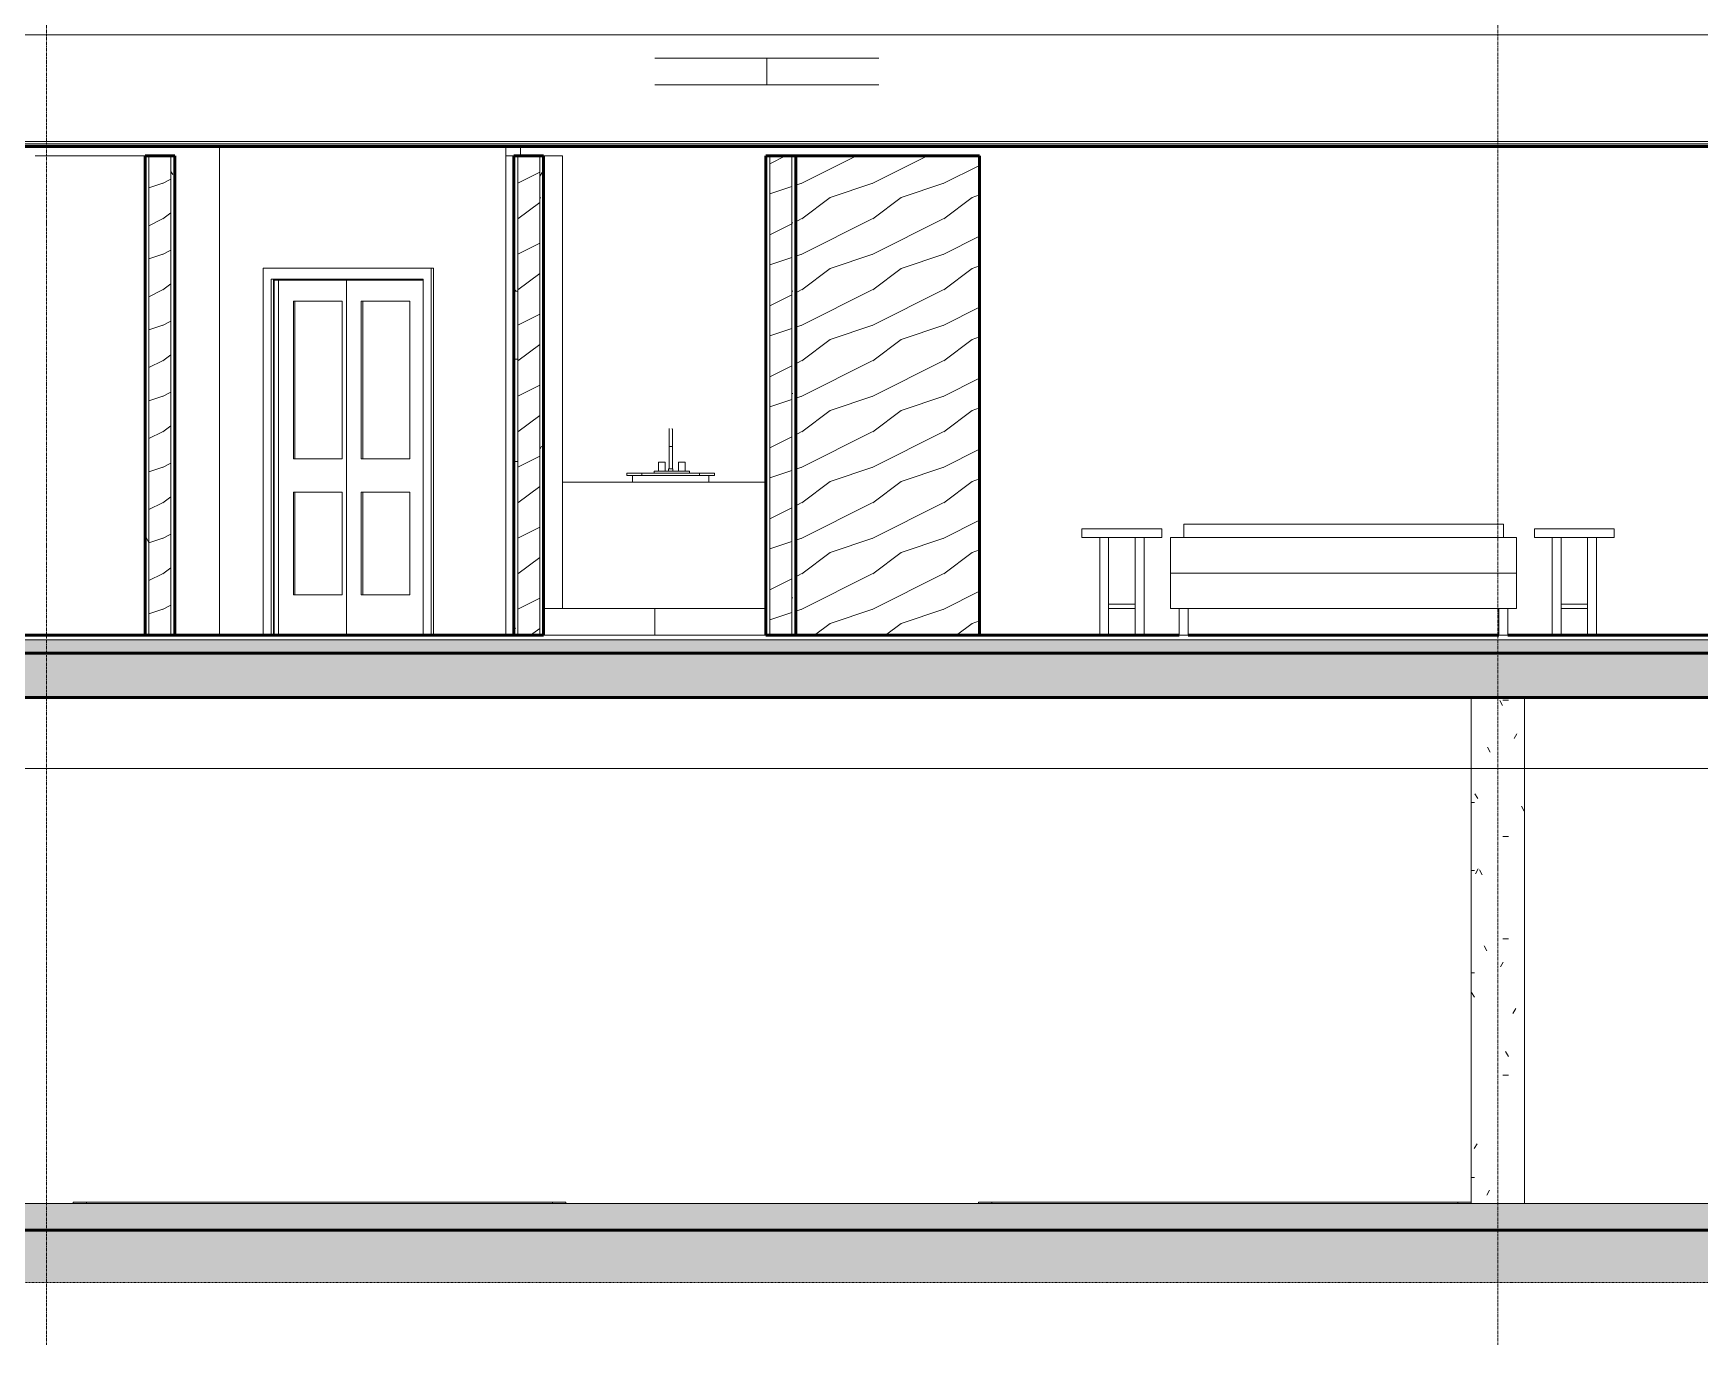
# Model space of a CAD drawing. Header units: inches. Extents: x -4169 to 1833, y -300 to 585.
# Drawn here: x -2503.3 to -2127.9, y -159.8 to 135.6 of the extents above; entities that cross this region are included whole.
import ezdxf

# ---------------------------------------------------------------- set-up
doc = ezdxf.new("R2010")
doc.units = ezdxf.units.IN
doc.header["$MEASUREMENT"] = 0
doc.linetypes.add('Aligning Line 1_8_', pattern=[0.25, 0.125, -0.125])
doc.linetypes.add('Grid Line 1_2_', pattern=[0.875, 0.5, -0.125, 0.125, -0.125])
for name, color, linetype, lineweight in [('0-1', 7, 'Continuous', 5), ('0-4', 7, 'Continuous', 9), ('0-6', 10, 'Continuous', 13), ('A-DOOR-3', 7, 'Continuous', 9), ('A-DOOR-FRAM-1', 7, 'Continuous', 9), ('A-FLOR-2', 192, 'Continuous', 50), ('A-FLOR-LEVL-1', 51, 'Grid Line 1_2_', 9), ('A-FLOR-MCUT', 51, 'Continuous', 13), ('A-FLOR-PATT-1', 8, 'Continuous', 9), ('A-GENM-2', 7, 'Continuous', 9), ('A-WALL-1', 250, 'Continuous', 50), ('A-WALL-2', 10, 'Continuous', 13), ('A-WALL-PATT-1', 7, 'Continuous', 9), ('A-WALL-PATT-2', 253, 'Continuous', 9), ('C-BLDG-PADS-1', 253, 'Continuous', 9), ('C-BLDG-PADS-2', 10, 'Continuous', 13), ('C-TOPO', 7, 'Continuous', 9), ('C-TOPO-1', 250, 'Continuous', 50), ('G-ANNO-SYMB', 111, 'Aligning Line 1_8_', 9), ('G-ANNO-SYMB-2', 147, 'Aligning Line 1_8_', 9), ('I-FURN-1', 7, 'Continuous', 9), ('I-WALL-2', 10, 'Continuous', 13), ('P-SANR-FIXT-1', 7, 'Continuous', 9), ('Q-CASE-1', 7, 'Continuous', 9), ('S-COLS', 52, 'Continuous', 9), ('S-GRID-1', 1, 'Grid Line 1_2_', 9)]:
    doc.layers.add(name, color=color, linetype=linetype, lineweight=lineweight)
pattern_1 = [(0, (-3769.654, 146.633), (30.72, 7.68), [1.267, -21.773, 1.267, -21.773, -122.88]), (0, (-3769.654, 146.633), (30.72, 7.68), [-46.08, 1.267, -44.813, 1.267, -21.773, -53.76]), (0, (-3769.654, 146.633), (30.72, 7.68), [-115.2, 1.267, -14.093, 1.267, -37.133]), (120, (-3758.134, 150.473), (-22.011075, 22.7643), [1.267, -21.773, 1.267, -21.773, -122.88]), (120, (-3758.134, 150.473), (-22.011075, 22.7643), [-46.08, 1.267, -44.813, 1.267, -21.773, -53.76]), (120, (-3758.134, 150.473), (-22.011075, 22.7643), [-115.2, 1.267, -14.093, 1.267, -37.133]), (240, (-3754.294, 165.833), (-8.708925, -30.4443), [1.267, -21.773, 1.267, -21.773, -122.88]), (240, (-3754.294, 165.833), (-8.708925, -30.4443), [-46.08, 1.267, -44.813, 1.267, -21.773, -53.76]), (240, (-3754.294, 165.833), (-8.708925, -30.4443), [-115.2, 1.267, -14.093, 1.267, -37.133])]
pattern_2 = [(216.87, (-3763.257, 162.627), (47.980943, 31.987086), [7.997, -71.971]), (206.565, (-3753.661, 157.829), (-15.993714, -15.994133), [17.881, -17.881]), (198.435, (-3753.661, 149.832), (-31.98674, -15.99388), [10.115, -40.461])]
pattern_3 = [(50, (-3769.654, 146.633), (27.5427, -2.40992), [2.88, -31.68]), (355, (-3769.654, 146.633), (-5.32784, 28.88427), [2.304, -25.344]), (100.451, (-3767.36, 146.432), (22.2153, 26.47393), [2.448, -26.924]), (46.184, (-3769.654, 154.313), (40.9819, -6.3564), [4.32, -47.52]), (96.636, (-3766.24, 153.784), (35.89075, 37.4062), [3.671, -40.386]), (351.184, (-3769.654, 154.313), (35.891, 37.4062), [3.456, -38.016]), (21, (-3765.814, 152.393), (22.92104, -15.46073), [2.88, -31.68]), (326, (-3765.814, 152.393), (9.34353, 27.84574), [2.304, -25.344]), (71.451, (-3763.904, 151.105), (32.26477, 12.38442), [2.448, -26.924]), (37.5, (-3769.654, 146.633), (0.466855, 12.782707), [1.267, -23.77, 1.267, -24.461, -25.44]), (37.5, (-3769.654, 146.633), (0.466855, 12.782707), [-50.765, 1.267, -24.173]), (7.5, (-3769.654, 146.633), (10.10159, 15.14509), [1.267, -13.402, 1.267, -23.194, -9.696]), (7.5, (-3769.654, 146.633), (10.10159, 15.14509), [-39.13, 1.267, -8.429]), (327.5, (-3778.217, 146.633), (20.49916, -0.86578), [1.267, -8.333, 1.267, -28.685, -39.744]), (327.5, (-3778.217, 146.633), (20.49916, -0.86578), [-39.552, 1.267, -38.477]), (317.5, (-3782.057, 146.633), (22.39478, 3.84429), [1.267, -11.213, 1.267, -18.624, -28.224]), (317.5, (-3782.057, 146.633), (22.39478, 3.84429), [-32.371, 1.267, -26.957])]

# ---------------------------------------------------------------- blocks, each defined once
blk = doc.blocks.new('CTR - 2nd Phase_rvt-1-BUILDING SECTION - NORTH_SOUTH THRU PARKING RAMP - LOOKING WEST')
at = {"layer": 'A-FLOR-LEVL-1'}
for p, q in [((-4168.71, 0), (-1814.21, 0)), ((-4168.71, -30), (-1814.21, -30)), ((-4168.71, -128), (-1814.21, -128))]:
    blk.add_line(p, q, dxfattribs=at)
blk = doc.blocks.new('FOLDING_SLIDING CLOSET - 48_ x 80_-1372832-BUILDING SECTION - NORTH_SOUTH THRU PARKING RAMP - LOOKING WEST')
at = {"layer": 'A-DOOR-3'}
for p, q in [((-2451.51, 82.75), (-2451.51, 0)), ((-2413.68, 82.75), (-2451.51, 82.75)), ((-2413.68, 82.75), (-2413.15, 82.75)), ((-2413.68, 0), (-2413.68, 82.75)), ((-2413.15, 82.75), (-2413.15, 0)), ((-2449.74, 80.25), (-2449.74, 0)), ((-2449.74, 80.25), (-2415.45, 80.25)), ((-2449.21, 0), (-2449.21, 80.25)), ((-2448.06, 80), (-2448.06, 0)), ((-2415.44, 80), (-2432.77, 80)), ((-2432.77, 80), (-2432.77, 0)), ((-2415.45, 80.25), (-2415.45, 0)), ((-2444.7, 39.75), (-2444.7, 75.31)), ((-2444.7, 75.31), (-2433.74, 75.31)), ((-2444.38, 75.31), (-2444.38, 39.75)), ((-2433.74, 75.31), (-2433.74, 39.75)), ((-2429.41, 39.75), (-2429.41, 75.31)), ((-2429.41, 75.31), (-2418.45, 75.31)), ((-2429.09, 75.31), (-2429.09, 39.75)), ((-2418.45, 75.31), (-2418.45, 39.75)), ((-2433.74, 39.75), (-2444.7, 39.75)), ((-2418.45, 39.75), (-2429.41, 39.75)), ((-2444.7, 9.12), (-2444.7, 32.25)), ((-2444.7, 32.25), (-2433.74, 32.25)), ((-2444.38, 32.25), (-2444.38, 9.12)), ((-2433.74, 32.25), (-2433.74, 9.12)), ((-2429.41, 9.12), (-2429.41, 32.25)), ((-2429.41, 32.25), (-2418.45, 32.25)), ((-2429.09, 32.25), (-2429.09, 9.12)), ((-2418.45, 32.25), (-2418.45, 9.12)), ((-2433.74, 9.12), (-2444.7, 9.12)), ((-2418.45, 9.12), (-2429.41, 9.12))]:
    blk.add_line(p, q, dxfattribs=at)
at = {"layer": 'A-DOOR-FRAM-1'}
for q in [(-2449.04, 0), (-2415.44, 80)]:
    blk.add_line((-2449.04, 80), q, dxfattribs=at)
blk = doc.blocks.new('M_Sink Vanity-Square - 500 x 440mm-1372835-BUILDING SECTION - NORTH_SOUTH THRU PARKING RAMP - LOOKING WEST')
at = {"layer": 'P-SANR-FIXT-1'}
for p, q in [((-2616.13, 46.39), (-2616.13, 46.4)), ((-2616.13, 45.19), (-2616.13, 37.5)), ((-2615.38, 46.41), (-2615.38, 46.39)), ((-2615.38, 37.5), (-2615.38, 45.19)), ((-2616.13, 43.87), (-2616.13, 42.5)), ((-2615.75, 42.5), (-2616.12, 42.5)), ((-2615.39, 42.5), (-2615.75, 42.5)), ((-2615.38, 42.5), (-2615.38, 43.87)), ((-2618.5, 39), (-2618.5, 36.99)), ((-2618.5, 39), (-2617, 39)), ((-2617, 36.99), (-2617, 39)), ((-2614, 39), (-2614, 36.99)), ((-2614, 39), (-2612.5, 39)), ((-2612.5, 36.99), (-2612.5, 39)), ((-2625.63, 36.5), (-2625.63, 36)), ((-2625.6, 36.5), (-2622.28, 36.5)), ((-2625.6, 36.5), (-2625.6, 36)), ((-2622.28, 36), (-2625.6, 36)), ((-2624.35, 36), (-2624.35, 34.5)), ((-2622.28, 36.5), (-2609.23, 36.5)), ((-2622.28, 36.5), (-2622.28, 36)), ((-2609.23, 36), (-2622.28, 36)), ((-2619.5, 36.99), (-2619.5, 36.5)), ((-2619.49, 36.99), (-2618.75, 36.99)), ((-2618.75, 36.99), (-2617.75, 36.99)), ((-2617.75, 36.99), (-2613.25, 36.99)), ((-2616.25, 37.5), (-2616.25, 36.99)), ((-2616.25, 37.5), (-2615.25, 37.5)), ((-2615.25, 36.99), (-2615.25, 37.5)), ((-2613.25, 36.99), (-2612.25, 36.99)), ((-2612.25, 36.99), (-2611.52, 36.99)), ((-2611.5, 36.5), (-2611.5, 36.99)), ((-2609.23, 36.5), (-2605.91, 36.5)), ((-2609.23, 36), (-2609.23, 36.5)), ((-2605.91, 36), (-2609.23, 36)), ((-2607.16, 34.5), (-2607.16, 36)), ((-2605.91, 36.5), (-2605.91, 36)), ((-2605.88, 36), (-2605.88, 36.5))]:
    blk.add_line(p, q, dxfattribs=at)
at = {"layer": 'P-SANR-FIXT-1', "flags": 128}
for points in [[(-2616.13, 46.37), (-2616.13, 46.37), (-2616.13, 46.37), (-2616.13, 46.36), (-2616.13, 46.34), (-2616.13, 46.33), (-2616.13, 46.3), (-2616.13, 46.28), (-2616.13, 46.25), (-2616.13, 46.21), (-2616.13, 46.18), (-2616.13, 46.14), (-2616.13, 46.09), (-2616.13, 46.04), (-2616.13, 45.99), (-2616.13, 45.94), (-2616.13, 45.88), (-2616.13, 45.82), (-2616.13, 45.75), (-2616.13, 45.69), (-2616.13, 45.62), (-2616.13, 45.54), (-2616.13, 45.47), (-2616.13, 45.39), (-2616.13, 45.31), (-2616.13, 45.23), (-2616.13, 45.14), (-2616.13, 45.05), (-2616.13, 44.96), (-2616.13, 44.87), (-2616.13, 44.78), (-2616.13, 44.69), (-2616.13, 44.59), (-2616.13, 44.5), (-2616.13, 44.4), (-2616.13, 44.3), (-2616.13, 44.2), (-2616.13, 44.1), (-2616.13, 44), (-2616.13, 43.9), (-2616.13, 43.87)], [(-2616.13, 45.19), (-2616.13, 45.23), (-2616.13, 45.28), (-2616.13, 45.33), (-2616.13, 45.38), (-2616.13, 45.42), (-2616.13, 45.47), (-2616.13, 45.52), (-2616.13, 45.56), (-2616.13, 45.61), (-2616.13, 45.65), (-2616.13, 45.69), (-2616.13, 45.74), (-2616.13, 45.78), (-2616.13, 45.82), (-2616.13, 45.86), (-2616.13, 45.9), (-2616.13, 45.93), (-2616.13, 45.97), (-2616.13, 46.01), (-2616.13, 46.04), (-2616.13, 46.07), (-2616.13, 46.1), (-2616.13, 46.13), (-2616.13, 46.16)], [(-2616.12, 46.43), (-2616.12, 46.45), (-2616.12, 46.46), (-2616.11, 46.48), (-2616.11, 46.49), (-2616.11, 46.51), (-2616.1, 46.52), (-2616.09, 46.53), (-2616.09, 46.55), (-2616.08, 46.56), (-2616.07, 46.57)], [(-2615.44, 46.58), (-2615.43, 46.56), (-2615.42, 46.55), (-2615.42, 46.54), (-2615.41, 46.52), (-2615.4, 46.51), (-2615.4, 46.5), (-2615.39, 46.48), (-2615.39, 46.47), (-2615.39, 46.45), (-2615.38, 46.44), (-2615.38, 46.42)], [(-2615.38, 43.87), (-2615.38, 43.97), (-2615.38, 44.07), (-2615.38, 44.17), (-2615.38, 44.27), (-2615.38, 44.37), (-2615.38, 44.47), (-2615.38, 44.57), (-2615.38, 44.66), (-2615.38, 44.76), (-2615.38, 44.85), (-2615.38, 44.94), (-2615.38, 45.03), (-2615.38, 45.12), (-2615.38, 45.2), (-2615.38, 45.29), (-2615.38, 45.37), (-2615.38, 45.45), (-2615.38, 45.52), (-2615.38, 45.6), (-2615.38, 45.67), (-2615.38, 45.74), (-2615.38, 45.8), (-2615.38, 45.86), (-2615.38, 45.92), (-2615.38, 45.98), (-2615.38, 46.03), (-2615.38, 46.08), (-2615.38, 46.13), (-2615.38, 46.17), (-2615.38, 46.21), (-2615.38, 46.24), (-2615.38, 46.27), (-2615.38, 46.3), (-2615.38, 46.32), (-2615.38, 46.34), (-2615.38, 46.35), (-2615.38, 46.36), (-2615.38, 46.37), (-2615.38, 46.37), (-2615.38, 46.37)], [(-2615.38, 46.14), (-2615.38, 46.11), (-2615.38, 46.08), (-2615.38, 46.05), (-2615.38, 46.01), (-2615.38, 45.98), (-2615.38, 45.94), (-2615.38, 45.91), (-2615.38, 45.87), (-2615.38, 45.83), (-2615.38, 45.79), (-2615.38, 45.75), (-2615.38, 45.7), (-2615.38, 45.66), (-2615.38, 45.62), (-2615.38, 45.57), (-2615.38, 45.53), (-2615.38, 45.48), (-2615.38, 45.44), (-2615.38, 45.39), (-2615.38, 45.34), (-2615.38, 45.3), (-2615.38, 45.25), (-2615.38, 45.2), (-2615.38, 45.19)]]:
    blk.add_lwpolyline(points, dxfattribs=at)
blk = doc.blocks.new('OD_CW_Base Cabinet - OD_CW_Base Cabinet-1867076-BUILDING SECTION - NORTH_SOUTH THRU PARKING RAMP - LOOKING WEST')
at = {"layer": 'Q-CASE-1'}
blk.add_line((-2338.26, 34.5), (-2384.06, 34.5), dxfattribs=at)
blk = doc.blocks.new('Shower Base-Corner - 38_ x 38_-1684365-BUILDING SECTION - NORTH_SOUTH THRU PARKING RAMP - LOOKING WEST')
at = {"layer": 'P-SANR-FIXT-1'}
for p, q in [((-2388.34, 6), (-2363.3, 6)), ((-2363.3, 6), (-2338.26, 6)), ((-2363.3, 6), (-2363.3, 0)), ((-2363.3, 0), (-2388.34, 0)), ((-2338.26, 0), (-2363.3, 0))]:
    blk.add_line(p, q, dxfattribs=at)
blk = doc.blocks.new('Bed-Standard - King 78_ x 80_-1242963-BUILDING SECTION - NORTH_SOUTH THRU PARKING RAMP - LOOKING WEST')
at = {"layer": 'I-FURN-1'}
for p, q in [((-2172.1, 25), (-2244.1, 25)), ((-2244.1, 24), (-2244.1, 25)), ((-2244.1, 22), (-2244.1, 24)), ((-2172.1, 25), (-2172.1, 24)), ((-2172.1, 24), (-2172.1, 22)), ((-2247.1, 22), (-2247.1, 14)), ((-2247.1, 22), (-2246.1, 22)), ((-2246.1, 22), (-2170.1, 22)), ((-2170.1, 22), (-2169.1, 22)), ((-2169.1, 14), (-2169.1, 22)), ((-2247.1, 14), (-2247.1, 6)), ((-2247.1, 14), (-2246.1, 14)), ((-2246.1, 14), (-2247.1, 14)), ((-2246.1, 14), (-2170.1, 14)), ((-2170.1, 14), (-2246.1, 14)), ((-2170.1, 14), (-2169.1, 14)), ((-2169.1, 14), (-2170.1, 14)), ((-2169.1, 6), (-2169.1, 14)), ((-2246.1, 6), (-2247.1, 6)), ((-2170.1, 6), (-2246.1, 6)), ((-2245.1, 6), (-2245.1, 0)), ((-2243.1, 0), (-2243.1, 6)), ((-2173.1, 6), (-2173.1, 0)), ((-2171.1, 0), (-2171.1, 6)), ((-2169.1, 6), (-2170.1, 6)), ((-2243.1, 0), (-2245.1, 0)), ((-2171.1, 0), (-2173.1, 0))]:
    blk.add_line(p, q, dxfattribs=at)
blk = doc.blocks.new('Table-Night Stand - 18_ x 18_ x 24_-1352623-BUILDING SECTION - NORTH_SOUTH THRU PARKING RAMP - LOOKING WEST')
at = {"layer": 'I-FURN-1'}
for p, q in [((-2165.1, 24), (-2147.1, 24)), ((-2165.1, 22), (-2165.1, 24)), ((-2147.1, 24), (-2147.1, 22)), ((-2147.1, 22), (-2165.1, 22)), ((-2161.1, 0), (-2161.1, 22)), ((-2159.1, 0), (-2159.1, 22)), ((-2153.1, 0), (-2153.1, 22)), ((-2151.1, 0), (-2151.1, 22)), ((-2159.1, 7), (-2153.1, 7)), ((-2159.1, 6), (-2159.1, 7)), ((-2153.1, 6), (-2159.1, 6)), ((-2153.1, 6), (-2153.1, 7))]:
    blk.add_line(p, q, dxfattribs=at)
blk = doc.blocks.new('Shower Base-Corner - 38_ x 38_-V22-BUILDING SECTION - NORTH_SOUTH THRU PARKING RAMP - LOOKING WEST')
at = {"layer": 'P-SANR-FIXT-1'}
for p, q in [((-2363.3, 262), (-2338.07, 262)), ((-2338.07, 262), (-2312.84, 262)), ((-2338.07, 262), (-2338.07, 256)), ((-2338.07, 256), (-2363.3, 256)), ((-2312.84, 256), (-2338.07, 256))]:
    blk.add_line(p, q, dxfattribs=at)
blk = doc.blocks.new('CTR - 1st Phase - Unit Layouts_rvt-1-BUILDING SECTION - NORTH_SOUTH THRU PARKING RAMP - LOOKING WEST')
at = {"layer": 'A-WALL-PATT-1'}
h = blk.add_hatch(dxfattribs=at)
h.set_pattern_fill('FP_1', color=256, style=0, pattern_type=2)
h.set_pattern_definition(pattern_1)
h.paths.add_polyline_path([(-2477.25, 0), (-2477.25, 108), (-2478.14, 108), (-2478.14, 0)], flags=0)
h = blk.add_hatch(dxfattribs=at)
h.set_pattern_fill('FP_1', color=256, style=0, pattern_type=2)
h.set_pattern_definition(pattern_1)
h.paths.add_polyline_path([(-2471.42, 0), (-2471.42, 108), (-2472.3, 108), (-2472.3, 0)], flags=0)
h = blk.add_hatch(dxfattribs=at)
h.set_pattern_fill('FP_1', color=256, style=0, pattern_type=2)
h.set_pattern_definition(pattern_1)
h.paths.add_polyline_path([(-2395.05, 0), (-2394.17, 0), (-2394.17, 108), (-2395.05, 108), (-2395.05, 1.28)], flags=0)
h = blk.add_hatch(dxfattribs=at)
h.set_pattern_fill('FP_1', color=256, style=0, pattern_type=2)
h.set_pattern_definition(pattern_1)
h.paths.add_polyline_path([(-2389.22, 0), (-2388.34, 0), (-2388.34, 108), (-2389.22, 108), (-2389.22, 1.28)], flags=0)
h = blk.add_hatch(dxfattribs=at)
h.set_pattern_fill('FP_1', color=256, style=0, pattern_type=2)
h.set_pattern_definition(pattern_1)
h.paths.add_polyline_path([(-2332.42, 0), (-2331.54, 0), (-2331.54, 108), (-2332.42, 108), (-2332.42, 1.28)], flags=0)
at = {"layer": 'A-WALL-PATT-2'}
h = blk.add_hatch(dxfattribs=at)
h.set_pattern_fill('FP_3', color=256, style=0, pattern_type=2)
h.set_pattern_definition(pattern_2)
h.paths.add_polyline_path([(-2472.3, 0), (-2472.3, 108), (-2477.25, 108), (-2477.25, 0)], flags=0)
h = blk.add_hatch(dxfattribs=at)
h.set_pattern_fill('FP_3', color=256, style=0, pattern_type=2)
h.set_pattern_definition(pattern_2)
h.paths.add_polyline_path([(-2394.17, 0), (-2389.22, 0), (-2389.22, 108), (-2394.17, 108), (-2394.17, 1.28)], flags=0)
h = blk.add_hatch(dxfattribs=at)
h.set_pattern_fill('FP_3', color=256, style=0, pattern_type=2)
h.set_pattern_definition(pattern_2)
h.paths.add_polyline_path([(-2337.37, 0), (-2332.42, 0), (-2332.42, 108), (-2337.37, 108), (-2337.37, 1.28)], flags=0)
h = blk.add_hatch(dxfattribs=at)
h.set_pattern_fill('FP_3', color=256, style=0, pattern_type=2)
h.set_pattern_definition(pattern_2)
h.paths.add_polyline_path([(-2316.15, 0), (-2290.11, 0), (-2290.11, 108), (-2331.54, 108), (-2331.54, 0)], flags=0)
at = {"layer": 'A-WALL-1'}
for p, q in [((-2478.14, 108), (-2478.14, 0)), ((-2471.42, 108), (-2478.14, 108)), ((-2471.42, 0), (-2471.42, 108)), ((-2395.05, 108), (-2395.05, 0)), ((-2388.34, 108), (-2395.05, 108)), ((-2388.34, 0), (-2388.34, 108)), ((-2331.54, 108), (-2338.26, 108)), ((-2338.26, 108), (-2338.26, 0)), ((-2331.54, 0), (-2331.54, 108)), ((-2290.11, 108), (-2331.54, 108)), ((-2331.54, 108), (-2331.54, 0)), ((-2290.11, 0), (-2290.11, 108)), ((-2478.14, 0), (-2471.42, 0)), ((-2395.05, 0), (-2388.34, 0)), ((-2338.26, 0), (-2331.54, 0)), ((-2331.54, 0), (-2290.11, 0))]:
    blk.add_line(p, q, dxfattribs=at)
at = {"layer": 'A-WALL-2'}
for p, q in [((-2461.32, 110.12), (-2461.32, 0)), ((-2396.88, 0), (-2396.88, 110.12)), ((-2393.52, 110.12), (-2393.52, 108)), ((-2478.14, 108), (-2502.86, 108)), ((-2477.25, 0), (-2477.25, 108)), ((-2472.3, 0), (-2472.3, 108)), ((-2395.05, 108), (-2396.88, 108)), ((-2396.88, 108), (-2396.88, 0)), ((-2394.17, 0), (-2394.17, 108)), ((-2389.22, 0), (-2389.22, 108)), ((-2388.34, 108), (-2384.06, 108)), ((-2384.06, 108), (-2384.06, 6)), ((-2337.37, 0), (-2337.37, 108)), ((-2332.42, 0), (-2332.42, 108))]:
    blk.add_line(p, q, dxfattribs=at)
at = {"layer": '0-4'}
for name, p in [('Shower Base-Corner - 38_ x 38_-V22-BUILDING SECTION - NORTH_SOUTH THRU PARKING RAMP - LOOKING WEST', (0, -132)), ('FOLDING_SLIDING CLOSET - 48_ x 80_-1372832-BUILDING SECTION - NORTH_SOUTH THRU PARKING RAMP - LOOKING WEST', (0, 0)), ('M_Sink Vanity-Square - 500 x 440mm-1372835-BUILDING SECTION - NORTH_SOUTH THRU PARKING RAMP - LOOKING WEST', (256.05, 0)), ('OD_CW_Base Cabinet - OD_CW_Base Cabinet-1867076-BUILDING SECTION - NORTH_SOUTH THRU PARKING RAMP - LOOKING WEST', (0, 0)), ('Table-Night Stand - 18_ x 18_ x 24_-1352623-BUILDING SECTION - NORTH_SOUTH THRU PARKING RAMP - LOOKING WEST', (-101.93, 0)), ('Bed-Standard - King 78_ x 80_-1242963-BUILDING SECTION - NORTH_SOUTH THRU PARKING RAMP - LOOKING WEST', (0, 0)), ('Table-Night Stand - 18_ x 18_ x 24_-1352623-BUILDING SECTION - NORTH_SOUTH THRU PARKING RAMP - LOOKING WEST', (0, 0)), ('Shower Base-Corner - 38_ x 38_-1684365-BUILDING SECTION - NORTH_SOUTH THRU PARKING RAMP - LOOKING WEST', (0, 0))]:
    blk.add_blockref(name, p, dxfattribs=at)
blk = doc.blocks.new('CTR  - Topography_rvt-1-BUILDING SECTION - NORTH_SOUTH THRU PARKING RAMP - LOOKING WEST')
at = {"layer": 'C-BLDG-PADS-1'}
h = blk.add_hatch(dxfattribs=at)
h.set_pattern_fill('FP_2', color=256, style=0, pattern_type=2)
h.set_pattern_definition(pattern_3)
h.paths.add_polyline_path([(-1978.48, -134), (-1938.32, -134), (-1938.32, -128), (-3824.32, -128), (-3824.32, -134), (-2046.02, -134)], flags=0)
at = {"layer": 'C-TOPO'}
h = blk.add_hatch(dxfattribs=at)
h.set_pattern_fill('FP_11', color=256, style=0, pattern_type=2)
h.set_pattern_definition([(0, (-3769.654, 146.633), (24, 24), [24, -24]), (0, (-3769.654, 155.633), (24, 24), [24, -24]), (0, (-3769.654, 164.633), (24, 24), [24, -24]), (90, (-3766.654, 167.633), (-24, 24), [24, -24]), (90, (-3757.654, 167.633), (-24, 24), [24, -24]), (90, (-3748.654, 167.633), (-24, 24), [24, -24])])
h.paths.add_polyline_path([(-1959.73, -145.93), (-1938.32, -145.93), (-1938.32, -134.01), (-3812.32, -134.01), (-3812.32, -145.93), (-1978.48, -145.93)], flags=0)
at = {"layer": 'A-FLOR-LEVL-1'}
for p, q in [((-4168.71, 0), (-1814.21, 0)), ((-4168.71, -128), (-1814.21, -128))]:
    blk.add_line(p, q, dxfattribs=at)
at = {"layer": 'C-BLDG-PADS-2'}
for p, q in [((-1938.32, -128), (-3824.32, -128)), ((-3824.32, -134), (-1938.32, -134))]:
    blk.add_line(p, q, dxfattribs=at)
at = {"layer": 'C-TOPO'}
for q in [(-3065.32, -134.01), (-1938.32, -134.01)]:
    blk.add_line((-2344.09, -134.01), q, dxfattribs=at)
at = {"layer": 'C-TOPO-1'}
for p, q in [((-3065.32, -134.01), (-2344.09, -134.01)), ((-2344.09, -134.01), (-1938.32, -134.01))]:
    blk.add_line(p, q, dxfattribs=at)
at = {"layer": 'G-ANNO-SYMB-2'}
blk.add_line((-1910.95, 0), (-4072.05, 0), dxfattribs=at)
blk = doc.blocks.new('Parking_Stall_Multiple - ADA-1919661-BUILDING SECTION - NORTH_SOUTH THRU PARKING RAMP - LOOKING WEST')
at = {"layer": 'A-GENM-2'}
for p, q in [((-2290.32, -127.75), (-2287.32, -127.75)), ((-2290.32, -127.75), (-2290.32, -128)), ((-2287.32, -127.75), (-2182.32, -127.75)), ((-2287.32, -128), (-2287.32, -127.75)), ((-2182.32, -127.75), (-2179.32, -127.75)), ((-2182.32, -128), (-2182.32, -127.75))]:
    blk.add_line(p, q, dxfattribs=at)
blk = doc.blocks.new('Parking_Stall_Multiple - ADA-VAN-1984074-BUILDING SECTION - NORTH_SOUTH THRU PARKING RAMP - LOOKING WEST')
at = {"layer": 'A-GENM-2'}
for p, q in [((-2494.32, -127.75), (-2491.32, -127.75)), ((-2494.32, -127.75), (-2494.32, -128)), ((-2491.32, -127.75), (-2386.32, -127.75)), ((-2491.32, -128), (-2491.32, -127.75)), ((-2386.32, -127.75), (-2383.32, -127.75)), ((-2386.32, -128), (-2386.32, -127.75)), ((-2383.32, -128), (-2383.32, -127.75))]:
    blk.add_line(p, q, dxfattribs=at)
blk = doc.blocks.new('CTR - 1st Phase - Common Walls_rvt-1-BUILDING SECTION - NORTH_SOUTH THRU PARKING RAMP - LOOKING WEST')
at = {"layer": 'A-FLOR-LEVL-1'}
for p, q in [((-4168.71, 0), (-1814.21, 0)), ((-4168.71, -30), (-1814.21, -30)), ((-4168.71, -128), (-1814.21, -128))]:
    blk.add_line(p, q, dxfattribs=at)
at = {"layer": 'G-ANNO-SYMB-2'}
blk.add_line((-1910.95, 0), (-4072.05, 0), dxfattribs=at)
at = {"layer": 'I-WALL-2'}
for p, q in [((-2471.42, 88), (-2471.22, 88)), ((-2471.22, 88), (-2471.22, 0))]:
    blk.add_line(p, q, dxfattribs=at)
at = {"layer": '0-6'}
for name in ['Parking_Stall_Multiple - ADA-VAN-1984074-BUILDING SECTION - NORTH_SOUTH THRU PARKING RAMP - LOOKING WEST', 'Parking_Stall_Multiple - ADA-1919661-BUILDING SECTION - NORTH_SOUTH THRU PARKING RAMP - LOOKING WEST']:
    blk.add_blockref(name, (0, 0), dxfattribs=at)
blk = doc.blocks.new('Concrete-Rectangular-Column - ONE-V3-BUILDING SECTION - NORTH_SOUTH THRU PARKING RAMP - LOOKING WEST')
at = {"layer": 'S-COLS'}
h = blk.add_hatch(dxfattribs=at)
h.set_pattern_fill('FP_1', color=256, style=0, pattern_type=2)
h.set_pattern_definition(pattern_1)
h.paths.add_polyline_path([(-2179.32, -128), (-2167.32, -128), (-2167.32, -14), (-2179.32, -14), (-2179.32, -61.81)], flags=0)
for p, q in [((-2179.32, -14), (-2179.32, -128)), ((-2167.32, -14), (-2167.32, -128))]:
    blk.add_line(p, q, dxfattribs=at)

msp = doc.modelspace()

# ---------------------------------------------------------------- hatches: boundary and pattern name
at = {"layer": 'A-FLOR-PATT-1'}
h = msp.add_hatch(dxfattribs=at)
h.set_pattern_fill('FP_1', color=256, style=0, pattern_type=2)
h.set_pattern_definition(pattern_1)
h.paths.add_polyline_path([(-2484.9911, 110.125), (-2105.8237, 110.125), (-2105.8237, 110.75), (-3204.3737, 110.75), (-3204.3737, 110.125), (-2518.7584, 110.125)], flags=0)
h.paths.add_polyline_path([(-2070.6737, 110.125), (-2070.6737, 110.75), (-2098.5737, 110.75), (-2098.5737, 110.125), (-2079.7841, 110.125)], flags=0)
h = msp.add_hatch(dxfattribs=at)
h.set_pattern_fill('FP_1', color=256, style=0, pattern_type=2)
h.set_pattern_definition(pattern_1)
h.paths.add_polyline_path([(-2113.5514, -4), (-2105.8237, -4), (-2105.8237, -1), (-3204.3737, -1), (-3204.3737, -4), (-2147.3186, -4)], flags=0)
h = msp.add_hatch(dxfattribs=at)
h.set_pattern_fill('FP_2', color=256, style=0, pattern_type=2)
h.set_pattern_definition(pattern_3)
h.paths.add_polyline_path([(-3212.3737, -14), (-2100.3237, -14), (-2100.3237, -4), (-3212.3737, -4)], flags=0)

# ---------------------------------------------------------------- linework, layer by layer
at = {"layer": 'A-FLOR-2'}
for p, q in [((-3204.3737, 110.125), (-2106.4487, 110.125)), ((-2388.3355, 0), (-2517.3737, 0)), ((-2245.1029, 0), (-2338.2557, 0)), ((-2173.1029, 0), (-2243.1029, 0)), ((-2105.8237, 0), (-2171.1029, 0)), ((-2100.3237, -4), (-3212.3737, -4)), ((-3212.3737, -14), (-2100.3237, -14))]:
    msp.add_line(p, q, dxfattribs=at)
at = {"layer": 'A-FLOR-LEVL-1'}
for p, q in [((-4167.9645, 0), (-1814.099, 0)), ((-4167.9645, -30), (-1814.099, -30)), ((-4167.9645, -128), (-1814.099, -128))]:
    msp.add_line(p, q, dxfattribs=at)
at = {"layer": 'A-FLOR-MCUT'}
for p, q in [((-2070.6737, 135.25), (-3857.9737, 135.25)), ((-2070.6737, 111.25), (-3204.3737, 111.25)), ((-2105.8237, 110.75), (-3204.3737, 110.75)), ((-2105.8237, -1), (-3204.3737, -1))]:
    msp.add_line(p, q, dxfattribs=at)
at = {"layer": 'G-ANNO-SYMB'}
for p, q in [((-1910.9479, 0), (-4072.0519, 0)), ((-1910.9479, -145.8387), (-4072.0519, -145.8387))]:
    msp.add_line(p, q, dxfattribs=at)
at = {"layer": 'S-GRID-1'}
for p, q in [((-2500.3237, -159.8356), (-2500.3237, 470.5)), ((-2173.3237, -159.8356), (-2173.3237, 470.5))]:
    msp.add_line(p, q, dxfattribs=at)

# ---------------------------------------------------------------- block references
at = {"layer": '0-1'}
for name in ['CTR - 2nd Phase_rvt-1-BUILDING SECTION - NORTH_SOUTH THRU PARKING RAMP - LOOKING WEST', 'CTR - 1st Phase - Common Walls_rvt-1-BUILDING SECTION - NORTH_SOUTH THRU PARKING RAMP - LOOKING WEST', 'CTR  - Topography_rvt-1-BUILDING SECTION - NORTH_SOUTH THRU PARKING RAMP - LOOKING WEST', 'CTR - 1st Phase - Unit Layouts_rvt-1-BUILDING SECTION - NORTH_SOUTH THRU PARKING RAMP - LOOKING WEST']:
    msp.add_blockref(name, (0, 0), dxfattribs=at)
at = {"layer": 'S-COLS'}
msp.add_blockref('Concrete-Rectangular-Column - ONE-V3-BUILDING SECTION - NORTH_SOUTH THRU PARKING RAMP - LOOKING WEST', (0, 0), dxfattribs=at)

doc.saveas('drawing.dxf')
